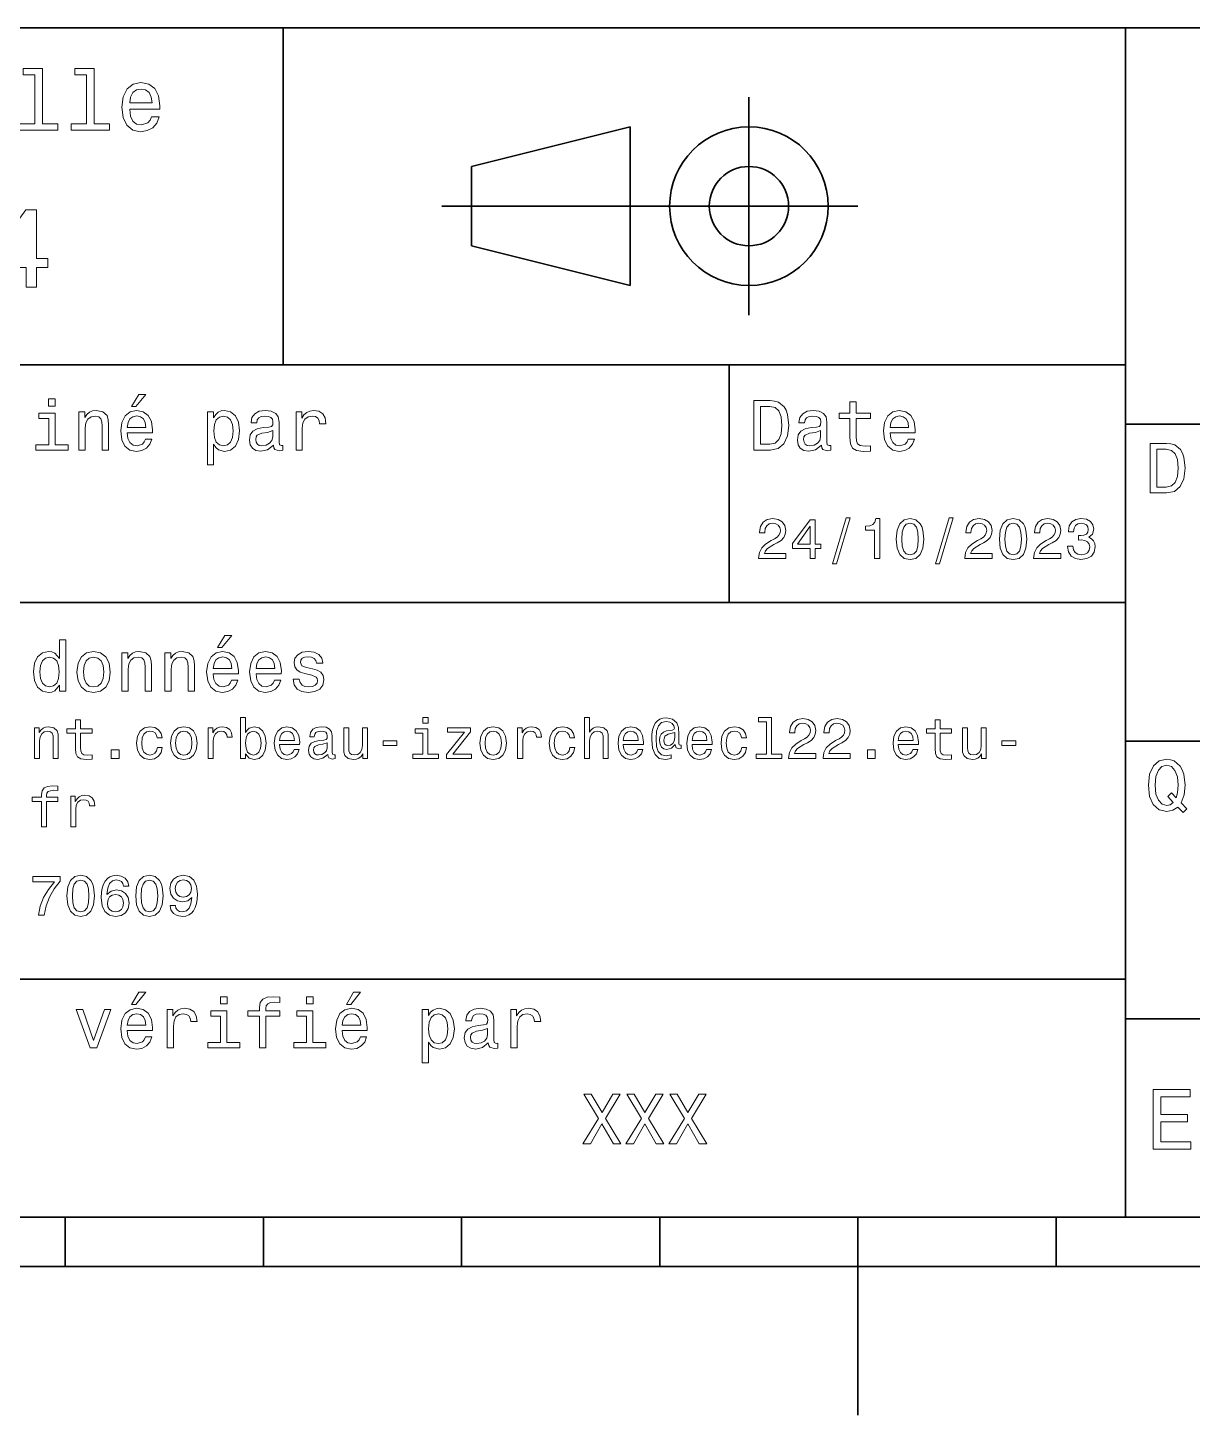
# Model space of a CAD drawing. Extents: x 0 to 527, y 0 to 210.
# Drawn here: x 106.6 to 165.4, y 0 to 70 of the extents above; entities that cross this region are included whole.
import ezdxf

# ---------------------------------------------------------------- set-up
doc = ezdxf.new("R2010")
doc.units = 0

msp = doc.modelspace()

# ---------------------------------------------------------------- linework, layer by layer
at = {"color": 7, "lineweight": 35}
for p, q in [((97, 70), (287, 70)), ((162, 10), (162, 70)), ((127.5, 61), (148.5, 61)), ((97, 53), (162, 53)), ((162, 50), (287, 50)), ((97, 41), (162, 41)), ((162, 34), (287, 34)), ((97, 22), (162, 22)), ((162, 20), (287, 20)), ((10, 10), (287, 10)), ((97, 10), (287, 10)), ((98.5, 7.5), (198.5, 7.5))]:
    msp.add_line(p, q, dxfattribs=at)
at = {"color": 7, "lineweight": 35, "ltscale": 0.425}
msp.add_line((119.5, 53), (119.5, 70), dxfattribs=at)
at = {"color": 7, "lineweight": 35, "ltscale": 0.275}
msp.add_line((143, 55.5), (143, 66.5), dxfattribs=at)
at = {"color": 7, "lineweight": 35, "ltscale": 0.206155}
for p, q in [((129, 63), (137, 65)), ((137, 57), (129, 59))]:
    msp.add_line(p, q, dxfattribs=at)
at = {"color": 7, "lineweight": 35, "ltscale": 0.2}
msp.add_line((137, 65), (137, 57), dxfattribs=at)
at = {"color": 7, "lineweight": 35, "ltscale": 0.1}
msp.add_line((129, 59), (129, 63), dxfattribs=at)
at = {"color": 7, "lineweight": 35, "ltscale": 0.3}
msp.add_line((142, 41), (142, 53), dxfattribs=at)
at = {"color": 7, "lineweight": 35, "ltscale": 0.0625}
for p, q in [((108.5, 10), (108.5, 7.5)), ((118.5, 10), (118.5, 7.5)), ((128.5, 10), (128.5, 7.5)), ((138.5, 10), (138.5, 7.5)), ((158.5, 10), (158.5, 7.5))]:
    msp.add_line(p, q, dxfattribs=at)
at = {"color": 7, "lineweight": 35, "ltscale": 0.25}
msp.add_line((148.5, 10), (148.5, 0), dxfattribs=at)
at = {"color": 7, "lineweight": 13}
for points in [[(106.969742, 67.621033), (106.969742, 65.157059), (106.187317, 65.157059), (106.187317, 64.837173), (108.128242, 64.837173), (108.128242, 65.157059), (107.350143, 65.157059), (107.350143, 67.940918), (106.373199, 67.940918), (106.373199, 67.621033)], [(109.572044, 67.621033), (109.572044, 65.157059), (108.789627, 65.157059), (108.789627, 64.837173), (110.730545, 64.837173), (110.730545, 65.157059), (109.952454, 65.157059), (109.952454, 67.940918), (108.975502, 67.940918), (108.975502, 67.621033)], [(111.750717, 65.887604), (113.272339, 65.887604), (113.276657, 66.064842), (113.207497, 66.561958), (113.017288, 66.933716), (112.714699, 67.158501), (112.312683, 67.240631), (111.919312, 67.154175), (111.616714, 66.912102), (111.422188, 66.51873), (111.353027, 66), (111.41787, 65.4683), (111.612396, 65.079247), (111.91066, 64.837173), (112.299713, 64.755043), (112.636887, 64.811234), (112.913544, 64.958214), (113.116714, 65.191643), (113.233429, 65.502876), (112.857346, 65.502876), (112.779541, 65.329971), (112.667145, 65.200287), (112.34726, 65.096542), (112.100868, 65.144089), (111.914986, 65.295387), (111.793945, 65.541786), (111.750717, 65.874634)], [(111.750717, 66.207489), (111.798271, 66.50576), (111.914986, 66.726219), (112.092216, 66.860229), (112.325653, 66.907776), (112.554756, 66.860229), (112.731987, 66.726219), (112.840057, 66.50576), (112.878967, 66.207489)], [(106.521614, 56.9049), (107.040344, 56.9049), (107.040344, 57.896255), (107.610954, 57.896255), (107.610954, 58.357349), (107.040344, 58.357349), (107.040344, 60.818443), (106.515854, 60.818443), (104.763687, 58.403458), (104.763687, 57.896255), (106.521614, 57.896255)], [(107.992798, 51.27702), (107.657784, 51.27702), (107.657784, 50.916786), (107.992798, 50.916786)], [(111.84726, 50.88797), (112.059799, 50.88797), (112.560516, 51.500362), (112.207489, 51.500362)], [(144.080688, 51.190563), (143.248566, 51.190563), (143.248566, 48.690563), (144.080688, 48.690563), (144.473343, 48.769814), (144.765137, 49.011169), (144.945251, 49.40382), (145.010086, 49.940563), (144.952454, 50.488113), (144.880402, 50.70425), (144.779541, 50.877163), (144.487747, 51.111313), (144.296829, 51.168949)], [(148.100861, 50.289986), (148.100861, 49.320965), (148.122482, 49.007565), (148.223343, 48.791428), (148.425079, 48.665348), (148.767288, 48.62212), (149.141937, 48.640129), (149.141937, 48.913906), (148.868149, 48.892292), (148.619598, 48.921112), (148.486313, 49.011169), (148.42868, 49.162464), (148.417862, 49.375), (148.417862, 50.289986), (149.141937, 50.289986), (149.141937, 50.560158), (148.417862, 50.560158), (148.417862, 51.125721), (148.100861, 51.125721), (148.100861, 50.560158), (147.553314, 50.560158), (147.553314, 50.289986)], [(107.981987, 48.957134), (107.981987, 50.560158), (107.16787, 50.560158), (107.16787, 50.289986), (107.664986, 50.289986), (107.664986, 48.957134), (107.016571, 48.957134), (107.016571, 48.690563), (108.637611, 48.690563), (108.637611, 48.957134)], [(109.181557, 48.690563), (109.498558, 48.690563), (109.498558, 49.807278), (109.530983, 50.063042), (109.635445, 50.250362), (109.797546, 50.365635), (110.013687, 50.408863), (110.1866, 50.372841), (110.29467, 50.275578), (110.348701, 50.113472), (110.366714, 49.897335), (110.366714, 48.690563), (110.683716, 48.690563), (110.683716, 49.962177), (110.669312, 50.217941), (110.604469, 50.430477), (110.39193, 50.625), (110.060516, 50.693443), (109.876801, 50.668228), (109.721901, 50.599785), (109.588615, 50.484512), (109.484146, 50.329613), (109.484146, 50.625), (109.181557, 50.625)], [(111.627518, 49.565922), (112.895531, 49.565922), (112.899132, 49.713619), (112.841499, 50.127884), (112.682999, 50.437683), (112.430832, 50.625), (112.095825, 50.693443), (111.768013, 50.621399), (111.515854, 50.41967), (111.353745, 50.091862), (111.296112, 49.659584), (111.350143, 49.216499), (111.512245, 48.892292), (111.760803, 48.690563), (112.085014, 48.62212), (112.365997, 48.668949), (112.596542, 48.791428), (112.765854, 48.98595), (112.863113, 49.245319), (112.549713, 49.245319), (112.484871, 49.101227), (112.391212, 48.993156), (112.124641, 48.9067), (111.919312, 48.946327), (111.764412, 49.072407), (111.663544, 49.27774), (111.627518, 49.555115)], [(111.627518, 49.832493), (111.667145, 50.081055), (111.764412, 50.264771), (111.912102, 50.376442), (112.106628, 50.416069), (112.297546, 50.376442), (112.445244, 50.264771), (112.535301, 50.081055), (112.567726, 49.832493)], [(115.986313, 50.326012), (115.986313, 50.625), (115.669312, 50.625), (115.669312, 47.941284), (115.986313, 47.941284), (115.986313, 48.98595), (116.097984, 48.816643), (116.22406, 48.704971), (116.541069, 48.62212), (116.843658, 48.690563), (117.081413, 48.895893), (117.236313, 49.2201), (117.293945, 49.659584), (117.236313, 50.095463), (117.081413, 50.41967), (116.843658, 50.621399), (116.541069, 50.693443), (116.368156, 50.671829), (116.220459, 50.603386), (116.094383, 50.488113)], [(116.48703, 48.9067), (116.274498, 48.953533), (116.119598, 49.097622), (116.022339, 49.331772), (115.989914, 49.659584), (116.022339, 49.983791), (116.119598, 50.217941), (116.274498, 50.358429), (116.48703, 50.408863), (116.681557, 50.358429), (116.836456, 50.21434), (116.933716, 49.98019), (116.969742, 49.659584), (116.933716, 49.335377), (116.836456, 49.097622), (116.681557, 48.953533)], [(119.005043, 48.942726), (119.005043, 48.931919), (119.023056, 48.809441), (119.077087, 48.722984), (119.304031, 48.654541), (119.480545, 48.683357), (119.480545, 48.928314), (119.4049, 48.917507), (119.304031, 48.96434), (119.286026, 49.108429), (119.286026, 50.109871), (119.242798, 50.365635), (119.116714, 50.54575), (118.896973, 50.65382), (118.587173, 50.693443), (118.284584, 50.650219), (118.061241, 50.52774), (117.920746, 50.336815), (117.873917, 50.084656), (117.873917, 50.063042), (118.158501, 50.063042), (118.183716, 50.21434), (118.26297, 50.322407), (118.392654, 50.387249), (118.57637, 50.412464), (118.752884, 50.394455), (118.878967, 50.34042), (118.954613, 50.246758), (118.979828, 50.117077), (118.965416, 49.965778), (118.907784, 49.890129), (118.763687, 49.854107), (118.493515, 49.825291), (118.183716, 49.760448), (117.963974, 49.645176), (117.834297, 49.465057), (117.79467, 49.19849), (117.830688, 48.960735), (117.942368, 48.784222), (118.122482, 48.67255), (118.37104, 48.632927), (118.706055, 48.708576)], [(120.143372, 48.690563), (120.460373, 48.690563), (120.460373, 49.796471), (120.492798, 50.063042), (120.590057, 50.253963), (120.748558, 50.369236), (120.961098, 50.408863), (121.119598, 50.383648), (121.238472, 50.3116), (121.310516, 50.189121), (121.335739, 50.023415), (121.656342, 50.023415), (121.613113, 50.315205), (121.49424, 50.524136), (121.296112, 50.650219), (121.02594, 50.693443), (120.842224, 50.664627), (120.683716, 50.592579), (120.543228, 50.4701), (120.431557, 50.304398), (120.431557, 50.625), (120.143372, 50.625)], [(144.055481, 50.891571), (144.329254, 50.837536), (144.516571, 50.671829), (144.628235, 50.376442), (144.664261, 49.940563), (144.624634, 49.519093), (144.51297, 49.223705), (144.322052, 49.047192), (144.055481, 48.989555), (143.583572, 48.989555), (143.583572, 50.891571)], [(146.656342, 48.942726), (146.656342, 48.931919), (146.674347, 48.809441), (146.728394, 48.722984), (146.955338, 48.654541), (147.131851, 48.683357), (147.131851, 48.928314), (147.056198, 48.917507), (146.955338, 48.96434), (146.937317, 49.108429), (146.937317, 50.109871), (146.894089, 50.365635), (146.768005, 50.54575), (146.548264, 50.65382), (146.23848, 50.693443), (145.935883, 50.650219), (145.71254, 50.52774), (145.572052, 50.336815), (145.525223, 50.084656), (145.525223, 50.063042), (145.809799, 50.063042), (145.835022, 50.21434), (145.914261, 50.322407), (146.043945, 50.387249), (146.227661, 50.412464), (146.404175, 50.394455), (146.530258, 50.34042), (146.605911, 50.246758), (146.631119, 50.117077), (146.616714, 49.965778), (146.559082, 49.890129), (146.414978, 49.854107), (146.144806, 49.825291), (145.835022, 49.760448), (145.61528, 49.645176), (145.485596, 49.465057), (145.445969, 49.19849), (145.481995, 48.960735), (145.593658, 48.784222), (145.773773, 48.67255), (146.022339, 48.632927), (146.357346, 48.708576)], [(150.121765, 49.565922), (151.389771, 49.565922), (151.393372, 49.713619), (151.335739, 50.127884), (151.177231, 50.437683), (150.925079, 50.625), (150.590057, 50.693443), (150.262253, 50.621399), (150.010086, 50.41967), (149.847977, 50.091862), (149.790344, 49.659584), (149.844376, 49.216499), (150.006485, 48.892292), (150.255051, 48.690563), (150.579254, 48.62212), (150.860229, 48.668949), (151.090775, 48.791428), (151.260086, 48.98595), (151.357346, 49.245319), (151.043945, 49.245319), (150.979111, 49.101227), (150.885452, 48.993156), (150.618881, 48.9067), (150.413544, 48.946327), (150.258652, 49.072407), (150.157776, 49.27774), (150.121765, 49.555115)], [(150.121765, 49.832493), (150.161377, 50.081055), (150.258652, 50.264771), (150.406342, 50.376442), (150.600861, 50.416069), (150.791794, 50.376442), (150.939484, 50.264771), (151.029541, 50.081055), (151.061966, 49.832493)], [(118.969025, 49.367798), (118.925797, 49.180477), (118.810516, 49.036385), (118.637611, 48.942726), (118.425072, 48.910305), (118.288185, 48.928314), (118.190926, 48.98595), (118.129684, 49.086815), (118.111671, 49.227306), (118.126083, 49.353386), (118.183716, 49.443443), (118.414268, 49.544312), (118.706055, 49.587536), (118.969025, 49.673992)], [(146.620316, 49.367798), (146.577087, 49.180477), (146.461823, 49.036385), (146.28891, 48.942726), (146.07637, 48.910305), (145.939484, 48.928314), (145.842224, 48.98595), (145.780975, 49.086815), (145.76297, 49.227306), (145.777374, 49.353386), (145.835022, 49.443443), (146.065567, 49.544312), (146.357346, 49.587536), (146.620316, 49.673992)], [(164.080688, 49.030979), (163.248566, 49.030979), (163.248566, 46.530979), (164.080688, 46.530979), (164.473343, 46.610229), (164.765137, 46.851585), (164.945251, 47.244236), (165.010086, 47.780979), (164.952454, 48.328529), (164.880402, 48.544666), (164.779541, 48.717579), (164.487747, 48.951729), (164.296829, 49.009365)], [(164.055481, 48.731987), (164.329254, 48.677952), (164.516571, 48.512245), (164.628235, 48.216858), (164.664261, 47.780979), (164.624634, 47.359509), (164.51297, 47.064121), (164.322052, 46.887608), (164.055481, 46.829971), (163.583572, 46.829971), (163.583572, 48.731987)], [(143.489914, 43.224785), (144.864563, 43.224785), (144.864563, 43.472622), (143.778107, 43.472622), (143.838623, 43.60807), (143.942368, 43.720463), (144.262253, 43.925072), (144.432281, 44.011528), (144.622482, 44.135448), (144.757935, 44.279541), (144.835739, 44.44957), (144.864563, 44.642651), (144.815567, 44.884727), (144.680115, 45.074928), (144.472626, 45.195965), (144.20462, 45.239193), (143.927963, 45.190201), (143.71759, 45.054756), (143.582138, 44.838619), (143.536026, 44.553314), (143.536026, 44.51297), (143.798279, 44.51297), (143.798279, 44.536022), (143.824219, 44.731991), (143.902023, 44.876083), (144.02594, 44.9683), (144.190201, 45), (144.357361, 44.971184), (144.481277, 44.899136), (144.561966, 44.786743), (144.59079, 44.645535), (144.570602, 44.51297), (144.515854, 44.400578), (144.42363, 44.302593), (144.296829, 44.216141), (144.126801, 44.12392), (143.844391, 43.945248), (143.645538, 43.755043), (143.52739, 43.524498), (143.489914, 43.233429)], [(146.086456, 43.224785), (146.345825, 43.224785), (146.345825, 43.720463), (146.631134, 43.720463), (146.631134, 43.951008), (146.345825, 43.951008), (146.345825, 45.181557), (146.083572, 45.181557), (145.207504, 43.974064), (145.207504, 43.720463), (146.086456, 43.720463)], [(145.44957, 43.951008), (146.086456, 44.847263), (146.086456, 43.951008)], [(147.213257, 42.956772), (147.412109, 42.956772), (148.109512, 45.279541), (147.907791, 45.279541)], [(149.345825, 43.224785), (149.608078, 43.224785), (149.608078, 45.239193), (149.412109, 45.239193), (149.360229, 45.0634), (149.256485, 44.945248), (149.097992, 44.876083), (148.878967, 44.853027), (148.878967, 44.648415), (149.345825, 44.648415)], [(150.438049, 44.201729), (150.481277, 43.749279), (150.616714, 43.426514), (150.832855, 43.230549), (151.132568, 43.167149), (151.429398, 43.230549), (151.645538, 43.426514), (151.778107, 43.749279), (151.824219, 44.201729), (151.778107, 44.651299), (151.723343, 44.829971), (151.645538, 44.976948), (151.429398, 45.172913), (151.132568, 45.239193), (150.832855, 45.172913), (150.616714, 44.974064), (150.481277, 44.651299)], [(150.714706, 44.201729), (150.737762, 44.550434), (150.809799, 44.801155), (150.939484, 44.948128), (151.132568, 45), (151.322769, 44.948128), (151.452454, 44.801155), (151.524506, 44.550434), (151.547562, 44.201729), (151.524506, 43.850143), (151.452454, 43.599426), (151.322769, 43.45245), (151.132568, 43.403458), (150.939484, 43.45245), (150.809799, 43.599426), (150.737762, 43.850143)], [(152.417877, 42.956772), (152.616714, 42.956772), (153.314133, 45.279541), (153.112396, 45.279541)], [(153.899139, 43.224785), (155.273773, 43.224785), (155.273773, 43.472622), (154.187317, 43.472622), (154.247849, 43.60807), (154.351593, 43.720463), (154.671478, 43.925072), (154.841507, 44.011528), (155.031708, 44.135448), (155.167145, 44.279541), (155.244965, 44.44957), (155.273773, 44.642651), (155.224792, 44.884727), (155.08934, 45.074928), (154.881851, 45.195965), (154.613831, 45.239193), (154.337173, 45.190201), (154.126801, 45.054756), (153.991364, 44.838619), (153.945251, 44.553314), (153.945251, 44.51297), (154.207504, 44.51297), (154.207504, 44.536022), (154.233429, 44.731991), (154.311249, 44.876083), (154.435165, 44.9683), (154.599426, 45), (154.766571, 44.971184), (154.890488, 44.899136), (154.971191, 44.786743), (155, 44.645535), (154.979828, 44.51297), (154.925079, 44.400578), (154.832855, 44.302593), (154.706055, 44.216141), (154.536026, 44.12392), (154.253601, 43.945248), (154.054764, 43.755043), (153.9366, 43.524498), (153.899139, 43.233429)], [(155.642654, 44.201729), (155.685883, 43.749279), (155.821335, 43.426514), (156.037476, 43.230549), (156.337173, 43.167149), (156.634003, 43.230549), (156.850143, 43.426514), (156.982712, 43.749279), (157.028824, 44.201729), (156.982712, 44.651299), (156.927963, 44.829971), (156.850143, 44.976948), (156.634003, 45.172913), (156.337173, 45.239193), (156.037476, 45.172913), (155.821335, 44.974064), (155.685883, 44.651299)], [(155.919312, 44.201729), (155.942368, 44.550434), (156.01442, 44.801155), (156.144104, 44.948128), (156.337173, 45), (156.527374, 44.948128), (156.657059, 44.801155), (156.729111, 44.550434), (156.752167, 44.201729), (156.729111, 43.850143), (156.657059, 43.599426), (156.527374, 43.45245), (156.337173, 43.403458), (156.144104, 43.45245), (156.01442, 43.599426), (155.942368, 43.850143)], [(157.368881, 43.224785), (158.743515, 43.224785), (158.743515, 43.472622), (157.657059, 43.472622), (157.71759, 43.60807), (157.821335, 43.720463), (158.14122, 43.925072), (158.311249, 44.011528), (158.50145, 44.135448), (158.636887, 44.279541), (158.714706, 44.44957), (158.743515, 44.642651), (158.694534, 44.884727), (158.559082, 45.074928), (158.351593, 45.195965), (158.083572, 45.239193), (157.806915, 45.190201), (157.596542, 45.054756), (157.461105, 44.838619), (157.414993, 44.553314), (157.414993, 44.51297), (157.677231, 44.51297), (157.677231, 44.536022), (157.703171, 44.731991), (157.780991, 44.876083), (157.904907, 44.9683), (158.069168, 45), (158.236313, 44.971184), (158.360229, 44.899136), (158.440918, 44.786743), (158.469742, 44.645535), (158.44957, 44.51297), (158.394821, 44.400578), (158.302597, 44.302593), (158.175797, 44.216141), (158.005768, 44.12392), (157.723343, 43.945248), (157.524506, 43.755043), (157.406342, 43.524498), (157.368881, 43.233429)], [(159.080688, 43.853027), (159.080688, 43.832855), (159.126801, 43.556198), (159.262253, 43.348705), (159.47551, 43.216141), (159.757935, 43.167149), (160.057648, 43.216141), (160.282425, 43.342941), (160.426514, 43.54467), (160.478394, 43.804035), (160.455338, 43.974064), (160.391937, 44.112392), (160.288193, 44.219021), (160.149857, 44.296829), (160.337173, 44.45245), (160.403458, 44.700291), (160.360229, 44.925072), (160.236313, 45.0951), (160.034592, 45.201729), (159.757935, 45.239193), (159.498566, 45.193085), (159.299713, 45.066284), (159.170029, 44.864555), (159.126801, 44.596542), (159.126801, 44.57637), (159.383286, 44.57637), (159.406342, 44.760807), (159.481277, 44.893372), (159.60231, 44.974064), (159.772339, 45.002884), (159.922195, 44.979828), (160.031708, 44.919308), (160.097992, 44.821327), (160.123917, 44.688763), (160.097992, 44.54755), (160.028824, 44.45245), (159.907776, 44.394814), (159.743515, 44.377522), (159.631134, 44.380405), (159.631134, 44.15274), (159.772339, 44.158501), (159.953888, 44.132565), (160.08934, 44.0634), (160.170029, 43.951008), (160.198853, 43.804035), (160.167145, 43.63689), (160.083572, 43.51297), (159.951019, 43.435158), (159.775223, 43.409222), (159.593658, 43.438042), (159.46109, 43.524498), (159.377533, 43.662827), (159.345825, 43.853027)], [(116.184441, 38.728386), (116.396973, 38.728386), (116.897697, 39.340778), (116.54467, 39.340778)], [(108.201729, 36.829971), (108.201729, 36.530979), (108.51873, 36.530979), (108.51873, 39.117435), (108.20533, 39.117435), (108.20533, 38.170029), (107.963974, 38.443802), (107.816284, 38.508644), (107.646973, 38.533859), (107.340775, 38.461815), (107.103027, 38.260086), (106.948128, 37.935879), (106.894089, 37.5), (106.948128, 37.064121), (107.103027, 36.736309), (107.340775, 36.530979), (107.646973, 36.462536), (107.816284, 36.487751), (107.967575, 36.552593)], [(109.087898, 37.496399), (109.145531, 37.056915), (109.311241, 36.732708), (109.574203, 36.530979), (109.927231, 36.462536), (110.276657, 36.530979), (110.539627, 36.729107), (110.70533, 37.053314), (110.766571, 37.496399), (110.70533, 37.935879), (110.539627, 38.263687), (110.276657, 38.461815), (109.927231, 38.533859), (109.574203, 38.461815), (109.311241, 38.260086), (109.145531, 37.935879)], [(111.350143, 36.530979), (111.667145, 36.530979), (111.667145, 37.647694), (111.69957, 37.903458), (111.804031, 38.090778), (111.966141, 38.206051), (112.182274, 38.249279), (112.355186, 38.213257), (112.463257, 38.115993), (112.517288, 37.953888), (112.535301, 37.737751), (112.535301, 36.530979), (112.852303, 36.530979), (112.852303, 37.802593), (112.837898, 38.058357), (112.773056, 38.270893), (112.560516, 38.465416), (112.229103, 38.533859), (112.045387, 38.508644), (111.890488, 38.440201), (111.757202, 38.324928), (111.65274, 38.170029), (111.65274, 38.465416), (111.350143, 38.465416)], [(113.51873, 36.530979), (113.835732, 36.530979), (113.835732, 37.647694), (113.868156, 37.903458), (113.972626, 38.090778), (114.134727, 38.206051), (114.350861, 38.249279), (114.523773, 38.213257), (114.631844, 38.115993), (114.685883, 37.953888), (114.703888, 37.737751), (114.703888, 36.530979), (115.020889, 36.530979), (115.020889, 37.802593), (115.006485, 38.058357), (114.941643, 38.270893), (114.729111, 38.465416), (114.39769, 38.533859), (114.213974, 38.508644), (114.059082, 38.440201), (113.925789, 38.324928), (113.821327, 38.170029), (113.821327, 38.465416), (113.51873, 38.465416)], [(115.964699, 37.406338), (117.232712, 37.406338), (117.236313, 37.554035), (117.178673, 37.9683), (117.020172, 38.278099), (116.768013, 38.465416), (116.432999, 38.533859), (116.105186, 38.461815), (115.853027, 38.260086), (115.690918, 37.932278), (115.633286, 37.5), (115.687317, 37.056915), (115.849426, 36.732708), (116.097984, 36.530979), (116.422188, 36.462536), (116.703171, 36.509365), (116.933716, 36.631844), (117.103027, 36.826366), (117.200287, 37.085735), (116.886887, 37.085735), (116.822044, 36.941643), (116.728386, 36.833572), (116.461815, 36.747116), (116.256485, 36.786743), (116.101585, 36.912823), (116.000717, 37.118156), (115.964699, 37.395531)], [(118.133286, 37.406338), (119.401299, 37.406338), (119.4049, 37.554035), (119.34726, 37.9683), (119.188766, 38.278099), (118.9366, 38.465416), (118.601585, 38.533859), (118.273773, 38.461815), (118.021614, 38.260086), (117.859512, 37.932278), (117.801872, 37.5), (117.855911, 37.056915), (118.018013, 36.732708), (118.266571, 36.530979), (118.590775, 36.462536), (118.871758, 36.509365), (119.10231, 36.631844), (119.271614, 36.826366), (119.368881, 37.085735), (119.055481, 37.085735), (118.990631, 36.941643), (118.896973, 36.833572), (118.630402, 36.747116), (118.425072, 36.786743), (118.270172, 36.912823), (118.169312, 37.118156), (118.133286, 37.395531)], [(120.971901, 37.658501), (120.66571, 37.730545), (120.438766, 37.8134), (120.363113, 37.982708), (120.384727, 38.101585), (120.460373, 38.188038), (120.582855, 38.242073), (120.759369, 38.263687), (120.92868, 38.242073), (121.061966, 38.177231), (121.148415, 38.079971), (121.184441, 37.950287), (121.49424, 37.950287), (121.49424, 37.957493), (121.440201, 38.191643), (121.292511, 38.375359), (121.061966, 38.490635), (120.759369, 38.533859), (120.453171, 38.490635), (120.229828, 38.371758), (120.08934, 38.195244), (120.046112, 37.971901), (120.078529, 37.755764), (120.179398, 37.604465), (120.3451, 37.496399), (120.586456, 37.42075), (120.939484, 37.334293), (121.155624, 37.244236), (121.213257, 37.172188), (121.234871, 37.064121), (121.202454, 36.930836), (121.115997, 36.829971), (120.97551, 36.765129), (120.788185, 36.743515), (120.590057, 36.765129), (120.445969, 36.840778), (120.348709, 36.963257), (120.309082, 37.132565), (120.002884, 37.132565), (120.053314, 36.844379), (120.201012, 36.635445), (120.435158, 36.509365), (120.759369, 36.462536), (121.097984, 36.509365), (121.346542, 36.635445), (121.497841, 36.837173), (121.551872, 37.100143), (121.512253, 37.327087), (121.400574, 37.481987), (121.216858, 37.582851)], [(107.701012, 38.249279), (107.909943, 38.198845), (108.068443, 38.058357), (108.162102, 37.824207), (108.198128, 37.5), (108.162102, 37.172188), (108.068443, 36.938038), (107.909943, 36.793949), (107.701012, 36.747116), (107.502884, 36.793949), (107.351585, 36.938038), (107.250717, 37.175793), (107.2183, 37.5), (107.250717, 37.820606), (107.351585, 38.054756), (107.502884, 38.198845)], [(109.412102, 37.5), (109.444527, 37.824207), (109.545387, 38.058357), (109.707489, 38.20245), (109.927231, 38.25288), (110.143372, 38.20245), (110.305473, 38.061958), (110.406342, 37.824207), (110.44236, 37.5), (110.406342, 37.172188), (110.305473, 36.934437), (110.143372, 36.790344), (109.927231, 36.743515), (109.707489, 36.790344), (109.545387, 36.934437), (109.444527, 37.172188)], [(115.964699, 37.672909), (116.004318, 37.921471), (116.101585, 38.105186), (116.249283, 38.216858), (116.443802, 38.256485), (116.634727, 38.216858), (116.782425, 38.105186), (116.872482, 37.921471), (116.9049, 37.672909)], [(118.133286, 37.672909), (118.172913, 37.921471), (118.270172, 38.105186), (118.41787, 38.216858), (118.612396, 38.256485), (118.803314, 38.216858), (118.951012, 38.105186), (119.041069, 37.921471), (119.073486, 37.672909)], [(109.020172, 34.414982), (109.020172, 33.639767), (109.03746, 33.389046), (109.118156, 33.216137), (109.279541, 33.115273), (109.553314, 33.080688), (109.853027, 33.0951), (109.853027, 33.314117), (109.634003, 33.296829), (109.435158, 33.319881), (109.328529, 33.39193), (109.282417, 33.512966), (109.273773, 33.682995), (109.273773, 34.414982), (109.853027, 34.414982), (109.853027, 34.631123), (109.273773, 34.631123), (109.273773, 35.083572), (109.020172, 35.083572), (109.020172, 34.631123), (108.58213, 34.631123), (108.58213, 34.414982)], [(117.593658, 33.374638), (117.780975, 33.152737), (118.03746, 33.080688), (118.279541, 33.135445), (118.472626, 33.299709), (118.593658, 33.561958), (118.639771, 33.91066), (118.593658, 34.259365), (118.469742, 34.51873), (118.279541, 34.680115), (118.03746, 34.737751), (117.783859, 34.662823), (117.680115, 34.570602), (117.593658, 34.446682), (117.593658, 35.204609), (117.340057, 35.204609), (117.340057, 33.135445), (117.593658, 33.135445)], [(126.812683, 35.204609), (126.54467, 35.204609), (126.54467, 34.916424), (126.812683, 34.916424)], [(134.703171, 33.135445), (134.956772, 33.135445), (134.956772, 34.028816), (134.982712, 34.233429), (135.066284, 34.383282), (135.195969, 34.475502), (135.368881, 34.510086), (135.507202, 34.481266), (135.593658, 34.403458), (135.636902, 34.273773), (135.651306, 34.100861), (135.651306, 33.135445), (135.904907, 33.135445), (135.904907, 34.152737), (135.893372, 34.357346), (135.841507, 34.527374), (135.671478, 34.682995), (135.406342, 34.737751), (135.262253, 34.717579), (135.138336, 34.662823), (135.034592, 34.576366), (134.956772, 34.45821), (134.956772, 35.204609), (134.703171, 35.204609)], [(139.587906, 33.645531), (139.587906, 33.812679), (139.541794, 33.804031), (139.48703, 33.824203), (139.469742, 33.884724), (139.469742, 34.357346), (139.446686, 34.691639), (139.354477, 34.93948), (139.138336, 35.123917), (138.835739, 35.190201), (138.659943, 35.172909), (138.510101, 35.121037), (138.380402, 35.03458), (138.276672, 34.913544), (138.195969, 34.760803), (138.138336, 34.573486), (138.10376, 34.348701), (138.092224, 34.0951), (138.132568, 33.648415), (138.262253, 33.331409), (138.478394, 33.141209), (138.786743, 33.080688), (139.069168, 33.126801), (139.069168, 33.317001), (138.821335, 33.270893), (138.582138, 33.319881), (138.423645, 33.478386), (138.337189, 33.746395), (138.311249, 34.135445), (138.340057, 34.515846), (138.438049, 34.786743), (138.596542, 34.951008), (138.827087, 35.00576), (139.002884, 34.97406), (139.132568, 34.899132), (139.213257, 34.786743), (139.242081, 34.657059), (139.210388, 34.593658), (139.123932, 34.564838), (138.841507, 34.52161), (138.685883, 34.45821), (138.573486, 34.360229), (138.507202, 34.224781), (138.48703, 34.046108), (138.51297, 33.853024), (138.585022, 33.708931), (138.703171, 33.619595), (138.858795, 33.590775), (139.086456, 33.651295), (139.279541, 33.841496), (139.279541, 33.824203), (139.325653, 33.671467), (139.484161, 33.625359)], [(143.881851, 34.991352), (143.881851, 33.348701), (143.360229, 33.348701), (143.360229, 33.135445), (144.65419, 33.135445), (144.65419, 33.348701), (144.135452, 33.348701), (144.135452, 35.204609), (143.484161, 35.204609), (143.484161, 34.991352)], [(145.005768, 33.135445), (146.380417, 33.135445), (146.380417, 33.383282), (145.293961, 33.383282), (145.354477, 33.51873), (145.458221, 33.631123), (145.778107, 33.835732), (145.948135, 33.922188), (146.138336, 34.046108), (146.273788, 34.190201), (146.351593, 34.360229), (146.380417, 34.55331), (146.331421, 34.795387), (146.195969, 34.985588), (145.98848, 35.106625), (145.720474, 35.149853), (145.443817, 35.100861), (145.233429, 34.965416), (145.097992, 34.749279), (145.05188, 34.463974), (145.05188, 34.42363), (145.314133, 34.42363), (145.314133, 34.446682), (145.340057, 34.642651), (145.417877, 34.786743), (145.541794, 34.87896), (145.706055, 34.91066), (145.873199, 34.881844), (145.997131, 34.809795), (146.07782, 34.697403), (146.106628, 34.556194), (146.086456, 34.42363), (146.031708, 34.311237), (145.939484, 34.213253), (145.812683, 34.126801), (145.642654, 34.03458), (145.360229, 33.855907), (145.161392, 33.665703), (145.043243, 33.435158), (145.005768, 33.144089)], [(146.740646, 33.135445), (148.11528, 33.135445), (148.11528, 33.383282), (147.028824, 33.383282), (147.089355, 33.51873), (147.193085, 33.631123), (147.51297, 33.835732), (147.683014, 33.922188), (147.873199, 34.046108), (148.008652, 34.190201), (148.086456, 34.360229), (148.11528, 34.55331), (148.066284, 34.795387), (147.930847, 34.985588), (147.723358, 35.106625), (147.455338, 35.149853), (147.17868, 35.100861), (146.968307, 34.965416), (146.832855, 34.749279), (146.786743, 34.463974), (146.786743, 34.42363), (147.048996, 34.42363), (147.048996, 34.446682), (147.074936, 34.642651), (147.15274, 34.786743), (147.276672, 34.87896), (147.440933, 34.91066), (147.608078, 34.881844), (147.731995, 34.809795), (147.812683, 34.697403), (147.841507, 34.556194), (147.821335, 34.42363), (147.766571, 34.311237), (147.674362, 34.213253), (147.547562, 34.126801), (147.377533, 34.03458), (147.095108, 33.855907), (146.896271, 33.665703), (146.778107, 33.435158), (146.740646, 33.144089)], [(152.391937, 34.414982), (152.391937, 33.639767), (152.409241, 33.389046), (152.489929, 33.216137), (152.651306, 33.115273), (152.925079, 33.080688), (153.224792, 33.0951), (153.224792, 33.314117), (153.005768, 33.296829), (152.806931, 33.319881), (152.700302, 33.39193), (152.65419, 33.512966), (152.645538, 33.682995), (152.645538, 34.414982), (153.224792, 34.414982), (153.224792, 34.631123), (152.645538, 34.631123), (152.645538, 35.083572), (152.391937, 35.083572), (152.391937, 34.631123), (151.953903, 34.631123), (151.953903, 34.414982)], [(106.945244, 33.135445), (107.198845, 33.135445), (107.198845, 34.028816), (107.224785, 34.233429), (107.308357, 34.383282), (107.438042, 34.475502), (107.610954, 34.510086), (107.749283, 34.481266), (107.835739, 34.403458), (107.87896, 34.273773), (107.893372, 34.100861), (107.893372, 33.135445), (108.146973, 33.135445), (108.146973, 34.152737), (108.135445, 34.357346), (108.083572, 34.527374), (107.913544, 34.682995), (107.648415, 34.737751), (107.501442, 34.717579), (107.377518, 34.662823), (107.270889, 34.570602), (107.187317, 34.446682), (107.187317, 34.682995), (106.945244, 34.682995)], [(113.135445, 34.170029), (113.386169, 34.170029), (113.33429, 34.400574), (113.210373, 34.58213), (113.017288, 34.694523), (112.766571, 34.737751), (112.489914, 34.680115), (112.279541, 34.51873), (112.146973, 34.256481), (112.100861, 33.904896), (112.144089, 33.556194), (112.273773, 33.296829), (112.478386, 33.135445), (112.757927, 33.080688), (113.00576, 33.123917), (113.198845, 33.244953), (113.331413, 33.435158), (113.389046, 33.688759), (113.146973, 33.688759), (113.103745, 33.527374), (113.023056, 33.406338), (112.907776, 33.331409), (112.766571, 33.308353), (112.590775, 33.345818), (112.463974, 33.461094), (112.386169, 33.648415), (112.360229, 33.913544), (112.386169, 34.172909), (112.466858, 34.360229), (112.596542, 34.475502), (112.766571, 34.515846), (112.916428, 34.48991), (113.028816, 34.42363), (113.103745, 34.314117)], [(113.809799, 33.90778), (113.855904, 33.556194), (113.988472, 33.296829), (114.198845, 33.135445), (114.481262, 33.080688), (114.760803, 33.135445), (114.971176, 33.293945), (115.103745, 33.55331), (115.15274, 33.90778), (115.103745, 34.259365), (114.971176, 34.52161), (114.760803, 34.680115), (114.481262, 34.737751), (114.198845, 34.680115), (113.988472, 34.51873), (113.855904, 34.259365)], [(114.06916, 33.91066), (114.0951, 34.170029), (114.175789, 34.357346), (114.305473, 34.472622), (114.481262, 34.512966), (114.654175, 34.472622), (114.783859, 34.360229), (114.864548, 34.170029), (114.893372, 33.91066), (114.864548, 33.648415), (114.783859, 33.45821), (114.654175, 33.342937), (114.481262, 33.305473), (114.305473, 33.342937), (114.175789, 33.45821), (114.0951, 33.648415)], [(115.714691, 33.135445), (115.9683, 33.135445), (115.9683, 34.020172), (115.994232, 34.233429), (116.072044, 34.386166), (116.198845, 34.478386), (116.368874, 34.510086), (116.495674, 34.48991), (116.590775, 34.432274), (116.648415, 34.334293), (116.668587, 34.201729), (116.925072, 34.201729), (116.890488, 34.435158), (116.795387, 34.602303), (116.636887, 34.703167), (116.420746, 34.737751), (116.273773, 34.714695), (116.146973, 34.657059), (116.034576, 34.559074), (115.945244, 34.42651), (115.945244, 34.682995), (115.714691, 34.682995)], [(118.380402, 33.91066), (118.351585, 33.651295), (118.273773, 33.461094), (118.149857, 33.345818), (117.994232, 33.308353), (117.824203, 33.345818), (117.700287, 33.461094), (117.622475, 33.648415), (117.596542, 33.91066), (117.622475, 34.170029), (117.700287, 34.357346), (117.824203, 34.469738), (117.994232, 34.510086), (118.149857, 34.469738), (118.273773, 34.354465), (118.351585, 34.167145)], [(119.311241, 33.835732), (120.325645, 33.835732), (120.328529, 33.953888), (120.282425, 34.285301), (120.155617, 34.533138), (119.953888, 34.682995), (119.685883, 34.737751), (119.42363, 34.680115), (119.221901, 34.51873), (119.092216, 34.256481), (119.046112, 33.91066), (119.08934, 33.556194), (119.219017, 33.296829), (119.41787, 33.135445), (119.677231, 33.080688), (119.902016, 33.118153), (120.086456, 33.216137), (120.221901, 33.371758), (120.299713, 33.57925), (120.048988, 33.57925), (119.997116, 33.463974), (119.922188, 33.377518), (119.708931, 33.308353), (119.54467, 33.340057), (119.420746, 33.440922), (119.340057, 33.605186), (119.311241, 33.827087)], [(119.311241, 34.048988), (119.342941, 34.247837), (119.420746, 34.39481), (119.538902, 34.484146), (119.694527, 34.515846), (119.84726, 34.484146), (119.965416, 34.39481), (120.03746, 34.247837), (120.0634, 34.048988)], [(121.743515, 33.337173), (121.743515, 33.328529), (121.757927, 33.230545), (121.801155, 33.161381), (121.982712, 33.106625), (122.123917, 33.129681), (122.123917, 33.325645), (122.0634, 33.317001), (121.982712, 33.354465), (121.9683, 33.469738), (121.9683, 34.270893), (121.933716, 34.475502), (121.832855, 34.619595), (121.657059, 34.706051), (121.409225, 34.737751), (121.167145, 34.703167), (120.988472, 34.605186), (120.876083, 34.452446), (120.838615, 34.250717), (120.838615, 34.233429), (121.066284, 34.233429), (121.086456, 34.354465), (121.149857, 34.440922), (121.253601, 34.492794), (121.400574, 34.512966), (121.541786, 34.498558), (121.642654, 34.45533), (121.703171, 34.380402), (121.723343, 34.276653), (121.711815, 34.155617), (121.66571, 34.0951), (121.55043, 34.06628), (121.33429, 34.043224), (121.086456, 33.991352), (120.91066, 33.899132), (120.806915, 33.755043), (120.775215, 33.541786), (120.804031, 33.351582), (120.893372, 33.210373), (121.03746, 33.121037), (121.236313, 33.089336), (121.504318, 33.149853)], [(123.752167, 34.682995), (123.498558, 34.682995), (123.498558, 33.789623), (123.469742, 33.58213), (123.386169, 33.432274), (123.256485, 33.340057), (123.086456, 33.311237), (122.951012, 33.334293), (122.864555, 33.403458), (122.815567, 33.52161), (122.804031, 33.688759), (122.804031, 34.682995), (122.55043, 34.682995), (122.55043, 33.665703), (122.559082, 33.461094), (122.613831, 33.291065), (122.780983, 33.135445), (123.048996, 33.080688), (123.193085, 33.100864), (123.317001, 33.152737), (123.42363, 33.242073), (123.510086, 33.371758), (123.510086, 33.135445), (123.752167, 33.135445)], [(126.804039, 33.348701), (126.804039, 34.631123), (126.15274, 34.631123), (126.15274, 34.414982), (126.55043, 34.414982), (126.55043, 33.348701), (126.0317, 33.348701), (126.0317, 33.135445), (127.328529, 33.135445), (127.328529, 33.348701)], [(128.645538, 34.469738), (127.743515, 33.328529), (127.743515, 33.135445), (128.997116, 33.135445), (128.997116, 33.348701), (128.0634, 33.348701), (128.956772, 34.48703), (128.956772, 34.682995), (127.786743, 34.682995), (127.786743, 34.469738)], [(129.42363, 33.90778), (129.469742, 33.556194), (129.60231, 33.296829), (129.812683, 33.135445), (130.095108, 33.080688), (130.374634, 33.135445), (130.585022, 33.293945), (130.71759, 33.55331), (130.766571, 33.90778), (130.71759, 34.259365), (130.585022, 34.52161), (130.374634, 34.680115), (130.095108, 34.737751), (129.812683, 34.680115), (129.60231, 34.51873), (129.469742, 34.259365)], [(129.682999, 33.91066), (129.708939, 34.170029), (129.789627, 34.357346), (129.919312, 34.472622), (130.095108, 34.512966), (130.268005, 34.472622), (130.397705, 34.360229), (130.478394, 34.170029), (130.507202, 33.91066), (130.478394, 33.648415), (130.397705, 33.45821), (130.268005, 33.342937), (130.095108, 33.305473), (129.919312, 33.342937), (129.789627, 33.45821), (129.708939, 33.648415)], [(131.328537, 33.135445), (131.582138, 33.135445), (131.582138, 34.020172), (131.608078, 34.233429), (131.685883, 34.386166), (131.812683, 34.478386), (131.982712, 34.510086), (132.109512, 34.48991), (132.20462, 34.432274), (132.262253, 34.334293), (132.282425, 34.201729), (132.53891, 34.201729), (132.504333, 34.435158), (132.409225, 34.602303), (132.250732, 34.703167), (132.034576, 34.737751), (131.887604, 34.714695), (131.760803, 34.657059), (131.648422, 34.559074), (131.559082, 34.42651), (131.559082, 34.682995), (131.328537, 34.682995)], [(133.953888, 34.170029), (134.20462, 34.170029), (134.15274, 34.400574), (134.028824, 34.58213), (133.835739, 34.694523), (133.585022, 34.737751), (133.308365, 34.680115), (133.097992, 34.51873), (132.965424, 34.256481), (132.919312, 33.904896), (132.96254, 33.556194), (133.092224, 33.296829), (133.296829, 33.135445), (133.57637, 33.080688), (133.824219, 33.123917), (134.017303, 33.244953), (134.149857, 33.435158), (134.207489, 33.688759), (133.965424, 33.688759), (133.922195, 33.527374), (133.841507, 33.406338), (133.726227, 33.331409), (133.585022, 33.308353), (133.409225, 33.345818), (133.282425, 33.461094), (133.20462, 33.648415), (133.17868, 33.913544), (133.20462, 34.172909), (133.285309, 34.360229), (133.414993, 34.475502), (133.585022, 34.515846), (133.734879, 34.48991), (133.84726, 34.42363), (133.922195, 34.314117)], [(136.659943, 33.835732), (137.674362, 33.835732), (137.677246, 33.953888), (137.631134, 34.285301), (137.504333, 34.533138), (137.302597, 34.682995), (137.034592, 34.737751), (136.772339, 34.680115), (136.570618, 34.51873), (136.440933, 34.256481), (136.394821, 33.91066), (136.438049, 33.556194), (136.567734, 33.296829), (136.766571, 33.135445), (137.02594, 33.080688), (137.250732, 33.118153), (137.435165, 33.216137), (137.570618, 33.371758), (137.648422, 33.57925), (137.397705, 33.57925), (137.345825, 33.463974), (137.270905, 33.377518), (137.057648, 33.308353), (136.893372, 33.340057), (136.769455, 33.440922), (136.688766, 33.605186), (136.659943, 33.827087)], [(136.659943, 34.048988), (136.69165, 34.247837), (136.769455, 34.39481), (136.887619, 34.484146), (137.043228, 34.515846), (137.195969, 34.484146), (137.314117, 34.39481), (137.386169, 34.247837), (137.412109, 34.048988)], [(139.253601, 34.190201), (139.224792, 34.011524), (139.15274, 33.884724), (139.043228, 33.806915), (138.913544, 33.783859), (138.824219, 33.798267), (138.760818, 33.850143), (138.720459, 33.936596), (138.708939, 34.057636), (138.757935, 34.256481), (138.925079, 34.360229), (139.253601, 34.440922)], [(140.129684, 33.835732), (141.144104, 33.835732), (141.146973, 33.953888), (141.100876, 34.285301), (140.974075, 34.533138), (140.772339, 34.682995), (140.504333, 34.737751), (140.242081, 34.680115), (140.040344, 34.51873), (139.910675, 34.256481), (139.864563, 33.91066), (139.907791, 33.556194), (140.037476, 33.296829), (140.236313, 33.135445), (140.495682, 33.080688), (140.720459, 33.118153), (140.904907, 33.216137), (141.040344, 33.371758), (141.118164, 33.57925), (140.867447, 33.57925), (140.815567, 33.463974), (140.740631, 33.377518), (140.52739, 33.308353), (140.363113, 33.340057), (140.239197, 33.440922), (140.158508, 33.605186), (140.129684, 33.827087)], [(140.129684, 34.048988), (140.161392, 34.247837), (140.239197, 34.39481), (140.357361, 34.484146), (140.51297, 34.515846), (140.66571, 34.484146), (140.783875, 34.39481), (140.855911, 34.247837), (140.881851, 34.048988)], [(142.62825, 34.170029), (142.878967, 34.170029), (142.827087, 34.400574), (142.703186, 34.58213), (142.510101, 34.694523), (142.259369, 34.737751), (141.982712, 34.680115), (141.772339, 34.51873), (141.639771, 34.256481), (141.593658, 33.904896), (141.636902, 33.556194), (141.766571, 33.296829), (141.971191, 33.135445), (142.250732, 33.080688), (142.498566, 33.123917), (142.69165, 33.244953), (142.824219, 33.435158), (142.881851, 33.688759), (142.639771, 33.688759), (142.596558, 33.527374), (142.515854, 33.406338), (142.400589, 33.331409), (142.259369, 33.308353), (142.083588, 33.345818), (141.956787, 33.461094), (141.878967, 33.648415), (141.853027, 33.913544), (141.878967, 34.172909), (141.959656, 34.360229), (142.08934, 34.475502), (142.259369, 34.515846), (142.409225, 34.48991), (142.521622, 34.42363), (142.596558, 34.314117)], [(150.53891, 33.835732), (151.553329, 33.835732), (151.556213, 33.953888), (151.510101, 34.285301), (151.383301, 34.533138), (151.181564, 34.682995), (150.913559, 34.737751), (150.651306, 34.680115), (150.449585, 34.51873), (150.319901, 34.256481), (150.273788, 33.91066), (150.317017, 33.556194), (150.446701, 33.296829), (150.645538, 33.135445), (150.904907, 33.080688), (151.1297, 33.118153), (151.314133, 33.216137), (151.449585, 33.371758), (151.52739, 33.57925), (151.276672, 33.57925), (151.224792, 33.463974), (151.149872, 33.377518), (150.936615, 33.308353), (150.772339, 33.340057), (150.648422, 33.440922), (150.567734, 33.605186), (150.53891, 33.827087)], [(150.53891, 34.048988), (150.570618, 34.247837), (150.648422, 34.39481), (150.766586, 34.484146), (150.922195, 34.515846), (151.074936, 34.484146), (151.193085, 34.39481), (151.265137, 34.247837), (151.291077, 34.048988)], [(154.979843, 34.682995), (154.726227, 34.682995), (154.726227, 33.789623), (154.697418, 33.58213), (154.613846, 33.432274), (154.484161, 33.340057), (154.314133, 33.311237), (154.17868, 33.334293), (154.092224, 33.403458), (154.043243, 33.52161), (154.031708, 33.688759), (154.031708, 34.682995), (153.778107, 34.682995), (153.778107, 33.665703), (153.786758, 33.461094), (153.841507, 33.291065), (154.008652, 33.135445), (154.276672, 33.080688), (154.420761, 33.100864), (154.544678, 33.152737), (154.651306, 33.242073), (154.737762, 33.371758), (154.737762, 33.135445), (154.979843, 33.135445)], [(121.714699, 33.677231), (121.680115, 33.527374), (121.587898, 33.412102), (121.44957, 33.337173), (121.279541, 33.311237), (121.170029, 33.325645), (121.092216, 33.371758), (121.043228, 33.452446), (121.028816, 33.564838), (121.040344, 33.665703), (121.086456, 33.737751), (121.270889, 33.818443), (121.504318, 33.853024), (121.714699, 33.922188)], [(124.541786, 33.795387), (125.239197, 33.795387), (125.239197, 34.023052), (124.541786, 34.023052)], [(155.76947, 33.795387), (156.466873, 33.795387), (156.466873, 34.023052), (155.76947, 34.023052)], [(110.812683, 33.135445), (111.210373, 33.135445), (111.210373, 33.564838), (110.812683, 33.564838)], [(148.979828, 33.135445), (149.377533, 33.135445), (149.377533, 33.564838), (148.979828, 33.564838)], [(164.642654, 30.685879), (164.916428, 30.401297), (165.107346, 30.592218), (164.811966, 30.894812), (164.963257, 31.305475), (165.010086, 31.780979), (164.941635, 32.339336), (164.862396, 32.56628), (164.757919, 32.753601), (164.46254, 33.009365), (164.282425, 33.074207), (164.08429, 33.099422), (163.702454, 33.009365), (163.41066, 32.757202), (163.223343, 32.342937), (163.158508, 31.780979), (163.223343, 31.219019), (163.407059, 30.804754), (163.698853, 30.54899), (164.08429, 30.462536), (164.39769, 30.520172)], [(164.41571, 30.916426), (164.260803, 30.801151), (164.08429, 30.765129), (163.850143, 30.829971), (163.666428, 31.024494), (163.543945, 31.341497), (163.504318, 31.780979), (163.543945, 32.216858), (163.662827, 32.537464), (163.846542, 32.731987), (164.08429, 32.80043), (164.318451, 32.731987), (164.502167, 32.533859), (164.621033, 32.213257), (164.664261, 31.780979), (164.631851, 31.40634), (164.5634, 31.150576), (164.329254, 31.395533), (164.13472, 31.211815)], [(107.296829, 30.959652), (107.296829, 29.680113), (107.55043, 29.680113), (107.55043, 30.959652), (108.126801, 30.959652), (108.126801, 31.175791), (107.55043, 31.175791), (107.55043, 31.270891), (107.570602, 31.386166), (107.636887, 31.463974), (107.749283, 31.510084), (107.91066, 31.527374), (108.126801, 31.515848), (108.126801, 31.734867), (107.853027, 31.749277), (107.605186, 31.723341), (107.432274, 31.645531), (107.328529, 31.510084), (107.296829, 31.317001), (107.296829, 31.175791), (106.832855, 31.175791), (106.832855, 30.959652)], [(108.775215, 29.680113), (109.028816, 29.680113), (109.028816, 30.564838), (109.054756, 30.778095), (109.132568, 30.930834), (109.259369, 31.023052), (109.429398, 31.054752), (109.556198, 31.03458), (109.651299, 30.976942), (109.708931, 30.87896), (109.729103, 30.746395), (109.985588, 30.746395), (109.951012, 30.979824), (109.855911, 31.146971), (109.697403, 31.247837), (109.48127, 31.282417), (109.33429, 31.259363), (109.207489, 31.201727), (109.0951, 31.103745), (109.00576, 30.97118), (109.00576, 31.227663), (108.775215, 31.227663)], [(107.141212, 25.224785), (107.432274, 25.224785), (107.527374, 25.700289), (107.694527, 26.144093), (107.930832, 26.556196), (108.239197, 26.942364), (108.239197, 27.181557), (106.867432, 27.181557), (106.867432, 26.91931), (107.96254, 26.91931), (107.645531, 26.53026), (107.406342, 26.12392), (107.239197, 25.691643)], [(108.58213, 26.201731), (108.625359, 25.749281), (108.760803, 25.426514), (108.976944, 25.230549), (109.276657, 25.167149), (109.573486, 25.230549), (109.789627, 25.426514), (109.922188, 25.749281), (109.9683, 26.201731), (109.922188, 26.651299), (109.867432, 26.829971), (109.789627, 26.976946), (109.573486, 27.172913), (109.276657, 27.239193), (108.976944, 27.172913), (108.760803, 26.974064), (108.625359, 26.651299)], [(108.858788, 26.201731), (108.881844, 26.550434), (108.953888, 26.801153), (109.083572, 26.948128), (109.276657, 27), (109.466858, 26.948128), (109.596542, 26.801153), (109.668587, 26.550434), (109.691643, 26.201731), (109.668587, 25.850145), (109.596542, 25.599424), (109.466858, 25.45245), (109.276657, 25.40346), (109.083572, 25.45245), (108.953888, 25.599424), (108.881844, 25.850145)], [(111.703171, 26.685881), (111.648415, 26.91931), (111.521614, 27.09222), (111.325645, 27.201731), (111.072044, 27.239193), (110.902016, 27.219021), (110.755043, 27.164267), (110.625359, 27.074928), (110.515846, 26.948128), (110.429398, 26.789627), (110.365997, 26.596542), (110.325645, 26.368877), (110.314117, 26.112392), (110.360229, 25.703171), (110.501442, 25.406342), (110.729103, 25.227667), (111.040344, 25.167149), (111.319885, 25.219021), (111.533142, 25.354467), (111.671471, 25.567724), (111.720459, 25.838617), (111.671471, 26.112392), (111.538902, 26.322767), (111.33429, 26.455332), (111.080688, 26.501442), (110.806915, 26.443806), (110.602303, 26.279539), (110.645531, 26.596542), (110.737755, 26.824209), (110.87896, 26.959656), (111.074928, 27.005764), (111.219017, 26.98271), (111.328529, 26.922192), (111.400574, 26.821327), (111.438042, 26.685881)], [(112.051872, 26.201731), (112.0951, 25.749281), (112.230545, 25.426514), (112.446686, 25.230549), (112.746399, 25.167149), (113.043228, 25.230549), (113.259369, 25.426514), (113.39193, 25.749281), (113.438042, 26.201731), (113.39193, 26.651299), (113.337173, 26.829971), (113.259369, 26.976946), (113.043228, 27.172913), (112.746399, 27.239193), (112.446686, 27.172913), (112.230545, 26.974064), (112.0951, 26.651299)], [(112.328529, 26.201731), (112.351585, 26.550434), (112.42363, 26.801153), (112.553314, 26.948128), (112.746399, 27), (112.9366, 26.948128), (113.066284, 26.801153), (113.138329, 26.550434), (113.161385, 26.201731), (113.138329, 25.850145), (113.066284, 25.599424), (112.9366, 25.45245), (112.746399, 25.40346), (112.553314, 25.45245), (112.42363, 25.599424), (112.351585, 25.850145)], [(113.789627, 25.720463), (113.832855, 25.492796), (113.956772, 25.317003), (114.15274, 25.207495), (114.412102, 25.167149), (114.58213, 25.187321), (114.734871, 25.239195), (114.864548, 25.328531), (114.97406, 25.455332), (115.060516, 25.613834), (115.123917, 25.809799), (115.161385, 26.034584), (115.175789, 26.293949), (115.126801, 26.700289), (114.985588, 26.99712), (114.760803, 27.175793), (114.452446, 27.239193), (114.170029, 27.187321), (113.956772, 27.048992), (113.818443, 26.835735), (113.772331, 26.567724), (113.818443, 26.291067), (113.953888, 26.080692), (114.155617, 25.948128), (114.412102, 25.9049), (114.682999, 25.959656), (114.887604, 26.126802), (114.841499, 25.806917), (114.749283, 25.579252), (114.60807, 25.443806), (114.414986, 25.400578), (114.265129, 25.42075), (114.155617, 25.48415), (114.083572, 25.585016), (114.054756, 25.720463)], [(114.051872, 26.570606), (114.080688, 26.749281), (114.161385, 26.890491), (114.288185, 26.979828), (114.452446, 27.011528), (114.622475, 26.979828), (114.752159, 26.890491), (114.832855, 26.752163), (114.864548, 26.573488), (114.832855, 26.391932), (114.752159, 26.256485), (114.619598, 26.172913), (114.443802, 26.144093), (114.285301, 26.172913), (114.161385, 26.256485), (114.080688, 26.38905)], [(111.440918, 25.835735), (111.409225, 25.654181), (111.328529, 25.515852), (111.198845, 25.423632), (111.03746, 25.394814), (110.867432, 25.423632), (110.737755, 25.51297), (110.654175, 25.651299), (110.628242, 25.832853), (110.657059, 26.011528), (110.737755, 26.146975), (110.870316, 26.233431), (111.048988, 26.265131), (111.204613, 26.233431), (111.328529, 26.149857), (111.409225, 26.01441)], [(111.84726, 20.728386), (112.059799, 20.728386), (112.560516, 21.340778), (112.207489, 21.340778)], [(116.667145, 21.117435), (116.33213, 21.117435), (116.33213, 20.757204), (116.667145, 20.757204)], [(118.295387, 20.130404), (118.295387, 18.530979), (118.612396, 18.530979), (118.612396, 20.130404), (119.332855, 20.130404), (119.332855, 20.400576), (118.612396, 20.400576), (118.612396, 20.519451), (118.637611, 20.663544), (118.720459, 20.760807), (118.860954, 20.818443), (119.062683, 20.840057), (119.332855, 20.825647), (119.332855, 21.099422), (118.990631, 21.117435), (118.680832, 21.085014), (118.464699, 20.987751), (118.335014, 20.818443), (118.295387, 20.577089), (118.295387, 20.400576), (117.715424, 20.400576), (117.715424, 20.130404)], [(121.004326, 21.117435), (120.669312, 21.117435), (120.669312, 20.757204), (121.004326, 20.757204)], [(122.690201, 20.728386), (122.90274, 20.728386), (123.403458, 21.340778), (123.05043, 21.340778)], [(109.761528, 18.530979), (110.096542, 18.530979), (110.802597, 20.465418), (110.474785, 20.465418), (109.930832, 18.905619), (109.376083, 20.465418), (109.04467, 20.465418)], [(111.627518, 19.40634), (112.895531, 19.40634), (112.899132, 19.554033), (112.841499, 19.9683), (112.682999, 20.278097), (112.430832, 20.465418), (112.095825, 20.533861), (111.768013, 20.461815), (111.515854, 20.260086), (111.353745, 19.932276), (111.296112, 19.5), (111.350143, 19.056915), (111.512245, 18.732708), (111.760803, 18.530979), (112.085014, 18.462536), (112.365997, 18.509365), (112.596542, 18.631844), (112.765854, 18.826368), (112.863113, 19.085733), (112.549713, 19.085733), (112.484871, 18.941643), (112.391212, 18.833572), (112.124641, 18.747118), (111.919312, 18.786743), (111.764412, 18.912823), (111.663544, 19.118155), (111.627518, 19.395533)], [(113.637604, 18.530979), (113.954613, 18.530979), (113.954613, 19.636887), (113.98703, 19.903458), (114.08429, 20.094379), (114.242798, 20.209654), (114.45533, 20.249279), (114.613831, 20.224062), (114.732712, 20.152016), (114.804756, 20.029537), (114.829971, 19.863832), (115.150574, 19.863832), (115.107346, 20.155619), (114.988472, 20.364553), (114.790344, 20.490633), (114.520172, 20.533861), (114.336456, 20.505043), (114.177956, 20.432997), (114.03746, 20.310518), (113.925789, 20.144812), (113.925789, 20.465418), (113.637604, 20.465418)], [(116.656342, 18.79755), (116.656342, 20.400576), (115.842216, 20.400576), (115.842216, 20.130404), (116.33934, 20.130404), (116.33934, 18.79755), (115.690918, 18.79755), (115.690918, 18.530979), (117.311958, 18.530979), (117.311958, 18.79755)], [(120.993515, 18.79755), (120.993515, 20.400576), (120.179398, 20.400576), (120.179398, 20.130404), (120.676514, 20.130404), (120.676514, 18.79755), (120.028099, 18.79755), (120.028099, 18.530979), (121.649139, 18.530979), (121.649139, 18.79755)], [(122.470459, 19.40634), (123.73848, 19.40634), (123.742081, 19.554033), (123.684441, 19.9683), (123.52594, 20.278097), (123.273773, 20.465418), (122.938766, 20.533861), (122.610954, 20.461815), (122.358795, 20.260086), (122.196686, 19.932276), (122.139053, 19.5), (122.193085, 19.056915), (122.355194, 18.732708), (122.603745, 18.530979), (122.927956, 18.462536), (123.208939, 18.509365), (123.439484, 18.631844), (123.608795, 18.826368), (123.706055, 19.085733), (123.392654, 19.085733), (123.327812, 18.941643), (123.234154, 18.833572), (122.967583, 18.747118), (122.762253, 18.786743), (122.607353, 18.912823), (122.506485, 19.118155), (122.470459, 19.395533)], [(126.829254, 20.166426), (126.829254, 20.465418), (126.512253, 20.465418), (126.512253, 17.7817), (126.829254, 17.7817), (126.829254, 18.826368), (126.940926, 18.657061), (127.067009, 18.545389), (127.38401, 18.462536), (127.6866, 18.530979), (127.924355, 18.736311), (128.079254, 19.060518), (128.136887, 19.5), (128.079254, 19.935879), (127.924355, 20.260086), (127.6866, 20.461815), (127.38401, 20.533861), (127.211098, 20.512247), (127.0634, 20.443804), (126.937325, 20.328529)], [(129.847992, 18.78314), (129.847992, 18.772333), (129.865997, 18.649855), (129.920029, 18.5634), (130.146973, 18.494957), (130.323486, 18.523775), (130.323486, 18.768732), (130.247849, 18.757925), (130.146973, 18.804754), (130.128967, 18.948847), (130.128967, 19.950287), (130.085739, 20.206051), (129.959656, 20.386166), (129.739914, 20.494236), (129.430115, 20.533861), (129.127533, 20.490633), (128.904175, 20.368155), (128.763687, 20.177233), (128.716858, 19.925072), (128.716858, 19.903458), (129.00145, 19.903458), (129.026657, 20.054754), (129.105911, 20.162823), (129.235596, 20.227665), (129.419312, 20.252882), (129.595825, 20.234869), (129.721909, 20.180836), (129.797562, 20.087175), (129.822769, 19.957493), (129.808365, 19.806194), (129.750732, 19.730547), (129.606628, 19.694523), (129.336456, 19.665705), (129.026657, 19.600864), (128.806915, 19.48559), (128.677246, 19.305475), (128.637619, 19.038904), (128.67363, 18.801151), (128.785309, 18.62464), (128.965424, 18.512968), (129.213989, 18.473343), (129.548996, 18.54899)], [(130.986313, 18.530979), (131.303314, 18.530979), (131.303314, 19.636887), (131.335739, 19.903458), (131.432999, 20.094379), (131.591507, 20.209654), (131.804047, 20.249279), (131.96254, 20.224062), (132.081421, 20.152016), (132.153473, 20.029537), (132.17868, 19.863832), (132.499283, 19.863832), (132.456055, 20.155619), (132.337189, 20.364553), (132.139053, 20.490633), (131.868881, 20.533861), (131.685165, 20.505043), (131.526657, 20.432997), (131.386169, 20.310518), (131.274506, 20.144812), (131.274506, 20.465418), (130.986313, 20.465418)], [(111.627518, 19.672911), (111.667145, 19.921469), (111.764412, 20.105186), (111.912102, 20.216858), (112.106628, 20.256483), (112.297546, 20.216858), (112.445244, 20.105186), (112.535301, 19.921469), (112.567726, 19.672911)], [(122.470459, 19.672911), (122.510086, 19.921469), (122.607353, 20.105186), (122.755043, 20.216858), (122.94957, 20.256483), (123.140488, 20.216858), (123.288185, 20.105186), (123.378242, 19.921469), (123.410667, 19.672911)], [(127.329971, 18.747118), (127.117439, 18.793947), (126.96254, 18.93804), (126.86528, 19.17219), (126.832855, 19.5), (126.86528, 19.824207), (126.96254, 20.058357), (127.117439, 20.198847), (127.329971, 20.249279), (127.524498, 20.198847), (127.679398, 20.054754), (127.776657, 19.820604), (127.812683, 19.5), (127.776657, 19.175793), (127.679398, 18.93804), (127.524498, 18.793947)], [(129.811966, 19.208212), (129.768738, 19.020893), (129.653458, 18.876801), (129.48056, 18.78314), (129.268021, 18.750719), (129.131134, 18.768732), (129.033875, 18.826368), (128.972626, 18.927233), (128.95462, 19.067722), (128.969025, 19.193804), (129.026657, 19.283861), (129.257202, 19.384726), (129.548996, 19.427954), (129.811966, 19.514408)], [(134.623917, 13.690562), (135.002151, 13.690562), (135.574921, 14.70281), (136.158493, 13.690562), (136.540344, 13.690562), (135.758636, 14.976585), (136.500717, 16.194164), (136.136887, 16.194164), (135.585724, 15.268372), (135.04538, 16.194164), (134.667145, 16.194164), (135.405609, 14.972983)], [(136.792496, 13.690562), (137.170746, 13.690562), (137.743515, 14.70281), (138.327087, 13.690562), (138.708923, 13.690562), (137.927231, 14.976585), (138.669312, 16.194164), (138.305466, 16.194164), (137.754318, 15.268372), (137.213974, 16.194164), (136.835724, 16.194164), (137.574203, 14.972983)], [(138.96109, 13.690562), (139.33934, 13.690562), (139.912094, 14.70281), (140.495667, 13.690562), (140.877518, 13.690562), (140.09581, 14.976585), (140.837891, 16.194164), (140.47406, 16.194164), (139.922913, 15.268372), (139.382568, 16.194164), (139.004318, 16.194164), (139.742798, 14.972983)], [(163.393372, 13.428675), (165.295395, 13.428675), (165.295395, 13.791787), (163.791061, 13.791787), (163.791061, 14.807637), (165.131119, 14.807637), (165.131119, 15.166427), (163.791061, 15.166427), (163.791061, 16.065563), (165.260803, 16.065563), (165.260803, 16.428675), (163.393372, 16.428675)]]:
    msp.add_lwpolyline(points, close=True, dxfattribs=at)
at = {"color": 7, "lineweight": 35}
for radius in [4, 2]:
    msp.add_circle((143, 61), radius, dxfattribs=at)

doc.saveas('drawing.dxf')
